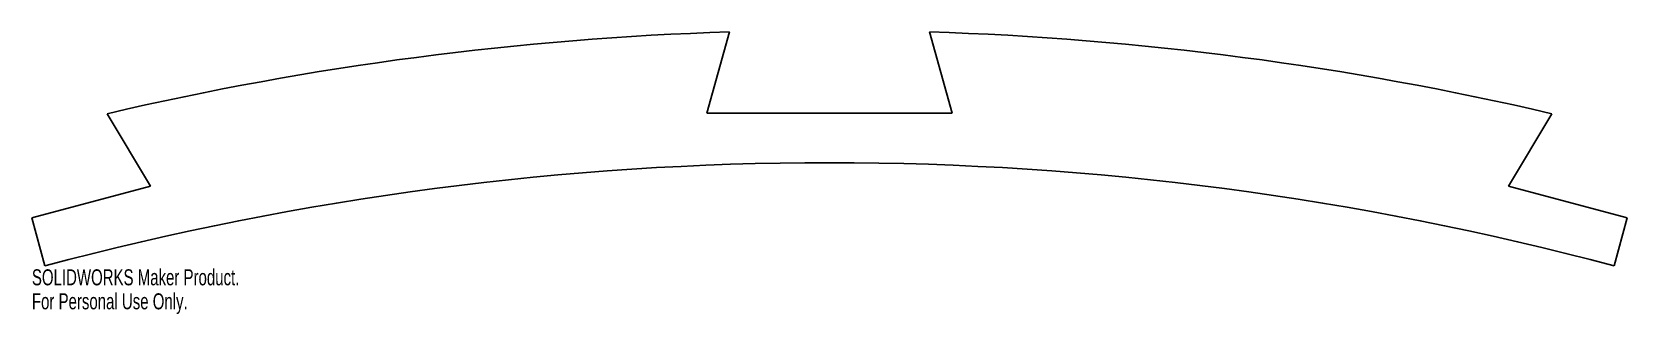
# Model space of a CAD drawing. Header units: millimetres. Extents: x -241 to 241, y 869 to 955.
import ezdxf

# ---------------------------------------------------------------- set-up
doc = ezdxf.new("R2010")
doc.units = ezdxf.units.MM
doc.styles.add('SLDTEXTSTYLE0', font='TXT', dxfattribs={"width": 0.7})

msp = doc.modelspace()

# ---------------------------------------------------------------- linework, layer by layer
at = {"color": 7, "linetype": 'Continuous', "lineweight": 25}
for p, q in [((-37, 930), (-30.13, 954.52)), ((37, 930), (30.13, 954.52)), ((-204.96, 907.89), (-217.94, 929.8)), ((-37, 930), (37, 930)), ((204.96, 907.89), (217.94, 929.8)), ((-240.7, 898.31), (-204.96, 907.89)), ((240.7, 898.31), (204.96, 907.89)), ((-236.82, 883.82), (-240.7, 898.31)), ((236.82, 883.82), (240.7, 898.31))]:
    msp.add_line(p, q, dxfattribs=at)
for radius, start, end in [(955, 91.80816, 103.19184), (955, 76.80816, 88.19184), (915, 75, 105)]:
    msp.add_arc((0, 0), radius, start, end, dxfattribs=at)

# ---------------------------------------------------------------- texts
at = {"color": 7, "linetype": 'Continuous', "char_height": 4.8336, "attachment_point": 1, "style": 'SLDTEXTSTYLE0'}
for s, insert in [('SOLIDWORKS Maker Product.', (-240.7, 882.8)), ('For Personal Use Only.', (-240.7, 875.55))]:
    msp.add_mtext(s, dxfattribs=dict(at, insert=insert))

doc.saveas('drawing.dxf')
